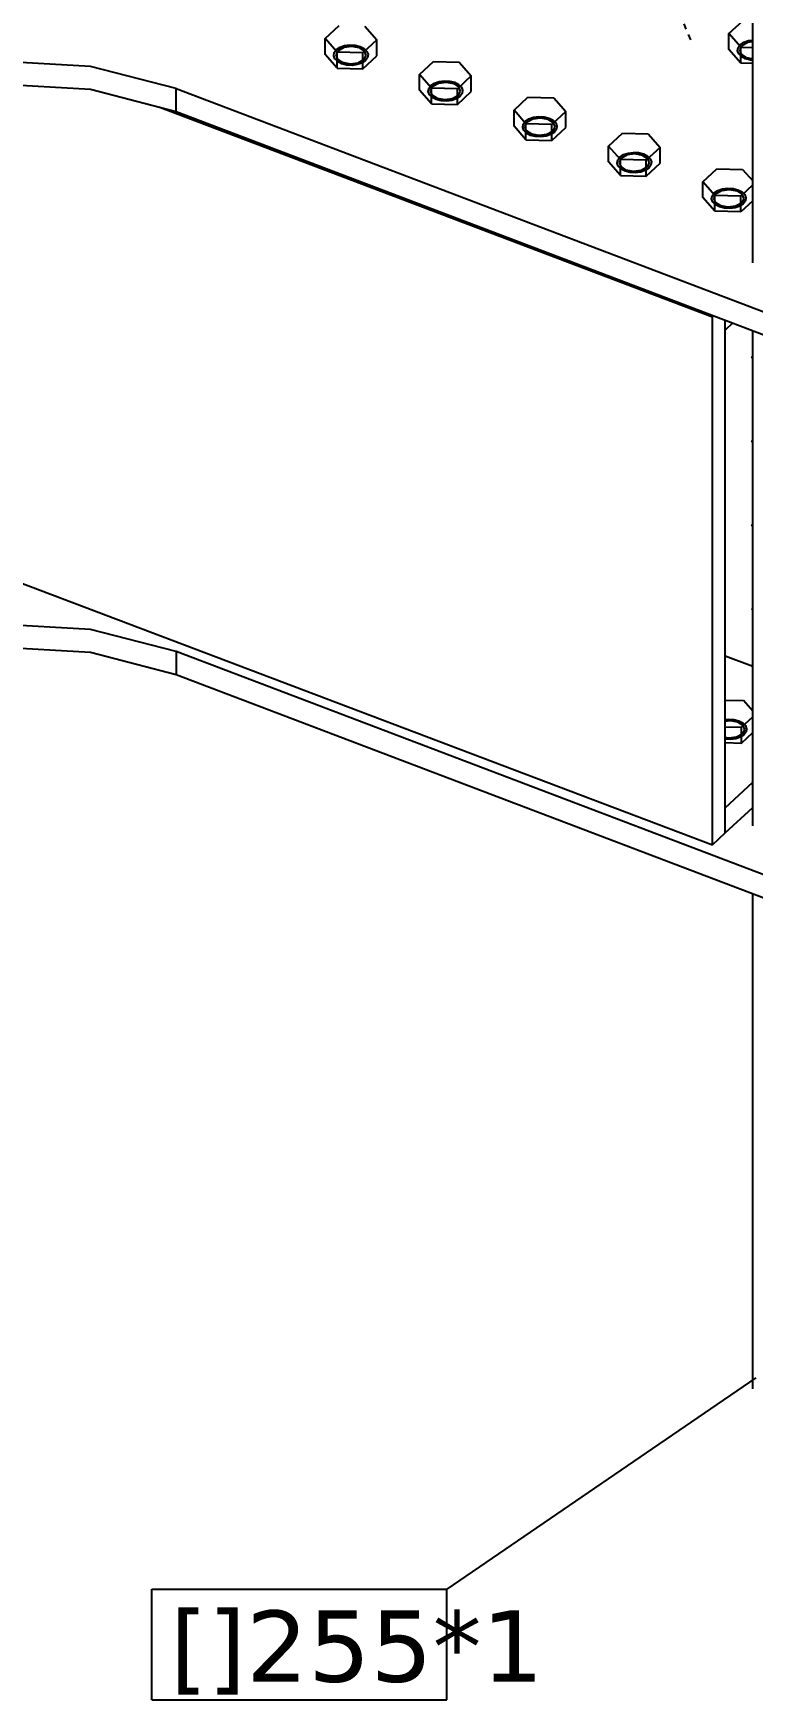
# Model space of a CAD drawing. Header units: millimetres. Extents: x 15962 to 71432, y 9666 to 72266.
# Drawn here: x 64181 to 64663, y 33109 to 34225 of the extents above; entities that cross this region are included whole.
import ezdxf

# ---------------------------------------------------------------- set-up
doc = ezdxf.new("R2010")
doc.units = ezdxf.units.MM
doc.header["$LTSCALE"] = 2
doc.linetypes.add('DXK_LINE_DOT2', pattern=[3.9198, 1.9599, -1.9599])
doc.styles.add('Arial Narrow', font='verdana.ttf', dxfattribs={"height": 0.2})

msp = doc.modelspace()

# ---------------------------------------------------------------- linework, layer by layer
at = {"color": 7, "linetype": 'DXK_LINE_DOT2'}
msp.add_line((64621.7369, 34220.2296), (64442.0608, 34642.084), dxfattribs=at)
at = {"color": 2, "linetype": 'Continuous'}
for p, q in [((64663.1207, 34070.979), (64663.1207, 34432.7146)), ((64219.5793, 34202.4806), (64157.2372, 34206.0788)), ((64276.993, 34187.5887), (64219.5793, 34202.4806)), ((64157.2372, 34190.8055), (64219.5793, 34187.2073)), ((64219.5793, 34187.2073), (64276.993, 34172.3155)), ((64276.993, 34187.5887), (64852.5408, 33968.9096)), ((64276.993, 34172.3155), (64276.993, 34187.5887)), ((64265.3147, 34175.3446), (64636.1588, 34034.8154)), ((64276.993, 34172.3155), (64852.5408, 33953.6364)), ((64636.1588, 34034.8154), (64636.9468, 34035.5512)), ((64636.1588, 33681.1184), (64636.1588, 34034.8154)), ((64644.7556, 34025.9611), (64644.7556, 34032.5843)), ((64644.7556, 33689.1451), (64644.7556, 34032.5843)), ((64649.7974, 34030.6686), (64644.7556, 34025.9611)), ((64663.1207, 33693.9701), (64663.1207, 34025.6064)), ((64219.5793, 33825.4717), (64157.2372, 33829.0699)), ((64276.993, 33810.5799), (64219.5793, 33825.4717)), ((64157.2372, 33813.7967), (64219.5793, 33810.1984)), ((64219.5793, 33810.1984), (64276.993, 33795.3066)), ((64276.993, 33810.5799), (64276.993, 33795.3066)), ((64644.7556, 33807.762), (64663.1207, 33800.8026)), ((64644.7556, 33706.0261), (64663.1207, 33723.1733)), ((64644.7556, 33689.1451), (64663.1207, 33706.2923)), ((64644.7556, 33689.1451), (64644.7556, 33706.0261)), ((64636.1588, 33681.1184), (64644.7556, 33689.1451)), ((64663.1207, 33316.9612), (64663.1207, 33648.5976))]:
    msp.add_line(p, q, dxfattribs=at)
at = {"color": 7, "linetype": 'Continuous'}
for p, q in [((64376.779, 34221.0814), (64386.0853, 34229.7706)), ((64403.3893, 34229.3212), (64411.387, 34220.1826)), ((64647.137, 34224.4221), (64656.4433, 34233.1113)), ((64376.779, 34210.4705), (64376.779, 34221.0814)), ((64384.7767, 34211.9429), (64376.779, 34221.0814)), ((64384.384, 34213.6965), (64386.7681, 34215.2994)), ((64385.6491, 34213.2171), (64389.4655, 34215.2972)), ((64386.7681, 34215.2994), (64389.8682, 34216.3856)), ((64389.4655, 34215.2972), (64394.5192, 34215.9637)), ((64389.8682, 34216.3856), (64393.3809, 34216.8488)), ((64393.3809, 34216.8488), (64396.9624, 34216.6437)), ((64394.5192, 34215.9637), (64399.456, 34215.0378)), ((64396.9624, 34216.6437), (64400.2619, 34215.7903)), ((64399.456, 34215.0378), (64402.9531, 34212.7677)), ((64400.2619, 34215.7903), (64402.9567, 34214.3722)), ((64411.387, 34220.1826), (64402.0807, 34211.4935)), ((64402.9567, 34214.3722), (64404.7828, 34212.5281)), ((64411.387, 34209.5717), (64411.387, 34220.1826)), ((64647.137, 34213.8112), (64647.137, 34224.4221)), ((64655.1347, 34215.2836), (64647.137, 34224.4221)), ((64652.9625, 34212.9442), (64653.3073, 34215.0745)), ((64653.3073, 34215.0745), (64654.742, 34217.0372)), ((64654.4505, 34213.6213), (64656.0071, 34216.5578)), ((64654.742, 34217.0372), (64657.1261, 34218.6401)), ((64655.1347, 34204.6727), (64655.1347, 34215.2836)), ((64655.1347, 34215.2836), (64663.1207, 34215.0762)), ((64656.0071, 34216.5578), (64659.8235, 34218.638)), ((64657.1261, 34218.6401), (64660.2262, 34219.7263)), ((64659.8235, 34218.638), (64663.1207, 34219.0728)), ((64660.2262, 34219.7263), (64663.1207, 34220.108)), ((64384.7767, 34201.332), (64376.779, 34210.4705)), ((64382.6044, 34209.6035), (64382.9493, 34211.7338)), ((64383.3832, 34207.5141), (64382.6044, 34209.6035)), ((64382.9493, 34211.7338), (64384.384, 34213.6965)), ((64385.2093, 34205.67), (64383.3832, 34207.5141)), ((64384.0925, 34210.2806), (64385.6491, 34213.2171)), ((64385.2129, 34207.2745), (64384.0925, 34210.2806)), ((64384.7767, 34201.332), (64384.7767, 34211.9429)), ((64402.0807, 34211.4935), (64384.7767, 34211.9429)), ((64387.904, 34204.2519), (64385.2093, 34205.67)), ((64388.71, 34205.0044), (64385.2129, 34207.2745)), ((64391.2036, 34203.3985), (64387.904, 34204.2519)), ((64393.6468, 34204.0785), (64388.71, 34205.0044)), ((64394.785, 34203.1934), (64391.2036, 34203.3985)), ((64398.7005, 34204.745), (64393.6468, 34204.0785)), ((64398.2977, 34203.6566), (64394.785, 34203.1934)), ((64401.3979, 34204.7428), (64398.2977, 34203.6566)), ((64402.5169, 34206.8251), (64398.7005, 34204.745)), ((64403.782, 34206.3457), (64401.3979, 34204.7428)), ((64402.0807, 34200.8826), (64402.0807, 34211.4935)), ((64402.0807, 34200.8826), (64411.387, 34209.5717)), ((64404.0735, 34209.7616), (64402.5169, 34206.8251)), ((64402.9531, 34212.7677), (64404.0735, 34209.7616)), ((64405.2167, 34208.3084), (64403.782, 34206.3457)), ((64404.7828, 34212.5281), (64405.5615, 34210.4387)), ((64405.5615, 34210.4387), (64405.2167, 34208.3084)), ((64440.0333, 34197.1116), (64449.3396, 34205.8007)), ((64449.3396, 34205.8007), (64466.6436, 34205.3513)), ((64466.6436, 34205.3513), (64474.6414, 34196.2128)), ((64655.1347, 34204.6727), (64647.137, 34213.8112)), ((64653.7412, 34210.8548), (64652.9625, 34212.9442)), ((64655.5673, 34209.0108), (64653.7412, 34210.8548)), ((64655.5709, 34210.6152), (64654.4505, 34213.6213)), ((64663.1207, 34204.4653), (64655.1347, 34204.6727)), ((64658.2621, 34207.5926), (64655.5673, 34209.0108)), ((64659.068, 34208.3451), (64655.5709, 34210.6152)), ((64661.5616, 34206.7392), (64658.2621, 34207.5926)), ((64659.068, 34208.3451), (64663.1207, 34207.5851)), ((64663.1207, 34206.6499), (64661.5616, 34206.7392)), ((64384.7767, 34201.332), (64402.0807, 34200.8826)), ((64440.0333, 34186.5006), (64440.0333, 34197.1116)), ((64448.031, 34187.973), (64440.0333, 34197.1116)), ((64450.0224, 34191.3295), (64453.1226, 34192.4157)), ((64452.7199, 34191.3274), (64457.7735, 34191.9938)), ((64453.1226, 34192.4157), (64456.6353, 34192.879)), ((64456.6353, 34192.879), (64460.2167, 34192.6738)), ((64457.7735, 34191.9938), (64462.7103, 34191.0679)), ((64460.2167, 34192.6738), (64463.5163, 34191.8204)), ((64463.5163, 34191.8204), (64466.211, 34190.4023)), ((64474.6414, 34196.2128), (64465.3351, 34187.5236)), ((64474.6414, 34185.6019), (64474.6414, 34196.2128)), ((64448.031, 34177.3621), (64440.0333, 34186.5006)), ((64445.8588, 34185.6337), (64446.2036, 34187.764)), ((64446.6375, 34183.5442), (64445.8588, 34185.6337)), ((64446.2036, 34187.764), (64447.6383, 34189.7266)), ((64448.4637, 34181.7002), (64446.6375, 34183.5442)), ((64447.3469, 34186.3107), (64448.9034, 34189.2472)), ((64448.4672, 34183.3047), (64447.3469, 34186.3107)), ((64447.6383, 34189.7266), (64450.0224, 34191.3295)), ((64448.031, 34177.3621), (64448.031, 34187.973)), ((64465.3351, 34187.5236), (64448.031, 34187.973)), ((64451.1584, 34180.2821), (64448.4637, 34181.7002)), ((64451.9644, 34181.0346), (64448.4672, 34183.3047)), ((64448.9034, 34189.2472), (64452.7199, 34191.3274)), ((64456.9012, 34180.1087), (64451.9644, 34181.0346)), ((64461.9548, 34180.7751), (64456.9012, 34180.1087)), ((64464.6522, 34180.773), (64461.5521, 34179.6868)), ((64465.7713, 34182.8553), (64461.9548, 34180.7751)), ((64462.7103, 34191.0679), (64466.2075, 34188.7978)), ((64467.0363, 34182.3759), (64464.6522, 34180.773)), ((64465.3351, 34176.9127), (64465.3351, 34187.5236)), ((64465.3351, 34176.9127), (64474.6414, 34185.6019)), ((64467.3278, 34185.7918), (64465.7713, 34182.8553)), ((64466.2075, 34188.7978), (64467.3278, 34185.7918)), ((64466.211, 34190.4023), (64468.0371, 34188.5583)), ((64468.471, 34184.3385), (64467.0363, 34182.3759)), ((64468.0371, 34188.5583), (64468.8159, 34186.4689)), ((64468.8159, 34186.4689), (64468.471, 34184.3385)), ((64503.2877, 34173.1417), (64512.594, 34181.8309)), ((64512.594, 34181.8309), (64529.898, 34181.3815)), ((64529.898, 34181.3815), (64537.8957, 34172.2429)), ((64448.031, 34177.3621), (64465.3351, 34176.9127)), ((64454.458, 34179.4287), (64451.1584, 34180.2821)), ((64458.0394, 34179.2236), (64454.458, 34179.4287)), ((64461.5521, 34179.6868), (64458.0394, 34179.2236)), ((64503.2877, 34162.5308), (64503.2877, 34173.1417)), ((64511.2854, 34164.0032), (64503.2877, 34173.1417)), ((64537.8957, 34172.2429), (64528.5894, 34163.5538)), ((64537.8957, 34161.632), (64537.8957, 34172.2429)), ((64511.2854, 34153.3923), (64503.2877, 34162.5308)), ((64509.1132, 34161.6638), (64509.458, 34163.7941)), ((64509.8919, 34159.5744), (64509.1132, 34161.6638)), ((64509.458, 34163.7941), (64510.8927, 34165.7568)), ((64511.718, 34157.7303), (64509.8919, 34159.5744)), ((64510.6012, 34162.3409), (64512.1578, 34165.2774)), ((64511.7216, 34159.3348), (64510.6012, 34162.3409)), ((64510.8927, 34165.7568), (64513.2768, 34167.3597)), ((64511.2854, 34153.3923), (64511.2854, 34164.0032)), ((64528.5894, 34163.5538), (64511.2854, 34164.0032)), ((64515.2187, 34157.0647), (64511.7216, 34159.3348)), ((64512.1578, 34165.2774), (64515.9742, 34167.3575)), ((64513.2768, 34167.3597), (64516.3769, 34168.4459)), ((64515.9742, 34167.3575), (64521.0279, 34168.024)), ((64516.3769, 34168.4459), (64519.8896, 34168.9091)), ((64519.8896, 34168.9091), (64523.4711, 34168.704)), ((64521.0279, 34168.024), (64525.9647, 34167.0981)), ((64523.4711, 34168.704), (64526.7707, 34167.8506)), ((64529.0256, 34158.8854), (64525.2092, 34156.8053)), ((64525.9647, 34167.0981), (64529.4618, 34164.828)), ((64526.7707, 34167.8506), (64529.4654, 34166.4325)), ((64530.2907, 34158.406), (64527.9066, 34156.8031)), ((64528.5894, 34152.9429), (64528.5894, 34163.5538)), ((64528.5894, 34152.9429), (64537.8957, 34161.632)), ((64530.5822, 34161.8219), (64529.0256, 34158.8854)), ((64529.4618, 34164.828), (64530.5822, 34161.8219)), ((64529.4654, 34166.4325), (64531.2915, 34164.5884)), ((64531.7254, 34160.3687), (64530.2907, 34158.406)), ((64531.2915, 34164.5884), (64532.0703, 34162.499)), ((64532.0703, 34162.499), (64531.7254, 34160.3687)), ((64511.2854, 34153.3923), (64528.5894, 34152.9429)), ((64514.4128, 34156.3122), (64511.718, 34157.7303)), ((64517.7123, 34155.4588), (64514.4128, 34156.3122)), ((64520.1555, 34156.1388), (64515.2187, 34157.0647)), ((64521.2938, 34155.2537), (64517.7123, 34155.4588)), ((64525.2092, 34156.8053), (64520.1555, 34156.1388)), ((64524.8065, 34155.7169), (64521.2938, 34155.2537)), ((64527.9066, 34156.8031), (64524.8065, 34155.7169)), ((64566.542, 34149.1719), (64575.8483, 34157.861)), ((64566.542, 34138.5609), (64566.542, 34149.1719)), ((64574.5398, 34140.0333), (64566.542, 34149.1719)), ((64575.8483, 34157.861), (64593.1524, 34157.4116)), ((64601.1501, 34148.2731), (64591.8438, 34139.5839)), ((64593.1524, 34157.4116), (64601.1501, 34148.2731)), ((64601.1501, 34137.6622), (64601.1501, 34148.2731)), ((64574.5398, 34129.4224), (64566.542, 34138.5609)), ((64572.3675, 34137.694), (64572.7124, 34139.8243)), ((64573.1463, 34135.6045), (64572.3675, 34137.694)), ((64572.7124, 34139.8243), (64574.1471, 34141.7869)), ((64573.8556, 34138.371), (64575.4122, 34141.3075)), ((64574.976, 34135.365), (64573.8556, 34138.371)), ((64574.1471, 34141.7869), (64576.5312, 34143.3898)), ((64574.5398, 34129.4224), (64574.5398, 34140.0333)), ((64591.8438, 34139.5839), (64574.5398, 34140.0333)), ((64575.4122, 34141.3075), (64579.2286, 34143.3877)), ((64576.5312, 34143.3898), (64579.6313, 34144.476)), ((64579.2286, 34143.3877), (64584.2823, 34144.0541)), ((64579.6313, 34144.476), (64583.144, 34144.9393)), ((64583.144, 34144.9393), (64586.7254, 34144.7341)), ((64584.2823, 34144.0541), (64589.2191, 34143.1282)), ((64586.7254, 34144.7341), (64590.025, 34143.8807)), ((64589.2191, 34143.1282), (64592.7162, 34140.8581)), ((64590.025, 34143.8807), (64592.7198, 34142.4626)), ((64591.8438, 34128.973), (64591.8438, 34139.5839)), ((64591.8438, 34128.973), (64601.1501, 34137.6622)), ((64593.8366, 34137.8521), (64592.28, 34134.9156)), ((64592.7162, 34140.8581), (64593.8366, 34137.8521)), ((64592.7198, 34142.4626), (64594.5459, 34140.6186)), ((64594.9798, 34136.3988), (64593.5451, 34134.4362)), ((64594.5459, 34140.6186), (64595.3246, 34138.5292)), ((64595.3246, 34138.5292), (64594.9798, 34136.3988)), ((64574.9724, 34133.7605), (64573.1463, 34135.6045)), ((64574.5398, 34129.4224), (64591.8438, 34128.973)), ((64577.6671, 34132.3424), (64574.9724, 34133.7605)), ((64578.4731, 34133.0949), (64574.976, 34135.365)), ((64580.9667, 34131.489), (64577.6671, 34132.3424)), ((64583.4099, 34132.169), (64578.4731, 34133.0949)), ((64584.5481, 34131.2838), (64580.9667, 34131.489)), ((64588.4636, 34132.8354), (64583.4099, 34132.169)), ((64588.0608, 34131.7471), (64584.5481, 34131.2838)), ((64591.161, 34132.8333), (64588.0608, 34131.7471)), ((64592.28, 34134.9156), (64588.4636, 34132.8354)), ((64593.5451, 34134.4362), (64591.161, 34132.8333)), ((64629.7964, 34125.202), (64639.1027, 34133.8912)), ((64629.7964, 34114.5911), (64629.7964, 34125.202)), ((64637.7941, 34116.0635), (64629.7964, 34125.202)), ((64639.1027, 34133.8912), (64656.4067, 34133.4418)), ((64656.4067, 34133.4418), (64663.1207, 34125.77)), ((64637.7941, 34105.4525), (64629.7964, 34114.5911)), ((64635.6219, 34113.7241), (64635.9667, 34115.8544)), ((64636.4006, 34111.6347), (64635.6219, 34113.7241)), ((64635.9667, 34115.8544), (64637.4014, 34117.8171)), ((64637.1099, 34114.4012), (64638.6665, 34117.3377)), ((64638.2303, 34111.3951), (64637.1099, 34114.4012)), ((64637.4014, 34117.8171), (64639.7855, 34119.42)), ((64637.7941, 34105.4525), (64637.7941, 34116.0635)), ((64655.0982, 34115.6141), (64637.7941, 34116.0635)), ((64638.6665, 34117.3377), (64642.4829, 34119.4178)), ((64639.7855, 34119.42), (64642.8857, 34120.5062)), ((64642.4829, 34119.4178), (64647.5366, 34120.0843)), ((64642.8857, 34120.5062), (64646.3984, 34120.9694)), ((64646.3984, 34120.9694), (64649.9798, 34120.7643)), ((64647.5366, 34120.0843), (64652.4734, 34119.1584)), ((64649.9798, 34120.7643), (64653.2794, 34119.9109)), ((64652.4734, 34119.1584), (64655.9705, 34116.8883)), ((64653.2794, 34119.9109), (64655.9741, 34118.4928)), ((64663.1207, 34123.1046), (64655.0982, 34115.6141)), ((64655.0982, 34105.0032), (64655.0982, 34115.6141)), ((64657.0909, 34113.8822), (64655.5343, 34110.9457)), ((64655.9705, 34116.8883), (64657.0909, 34113.8822)), ((64655.9741, 34118.4928), (64657.8002, 34116.6487)), ((64657.8002, 34116.6487), (64658.579, 34114.5593)), ((64658.579, 34114.5593), (64658.2341, 34112.429)), ((64638.2267, 34109.7906), (64636.4006, 34111.6347)), ((64655.0982, 34105.0032), (64637.7941, 34105.4525)), ((64640.9215, 34108.3725), (64638.2267, 34109.7906)), ((64641.7274, 34109.125), (64638.2303, 34111.3951)), ((64644.2211, 34107.5191), (64640.9215, 34108.3725)), ((64646.6642, 34108.1991), (64641.7274, 34109.125)), ((64647.8025, 34107.314), (64644.2211, 34107.5191)), ((64651.7179, 34108.8656), (64646.6642, 34108.1991)), ((64651.3152, 34107.7772), (64647.8025, 34107.314)), ((64654.4153, 34108.8634), (64651.3152, 34107.7772)), ((64655.5343, 34110.9457), (64651.7179, 34108.8656)), ((64656.7994, 34110.4663), (64654.4153, 34108.8634)), ((64663.1207, 34112.4937), (64655.0982, 34105.0032)), ((64658.2341, 34112.429), (64656.7994, 34110.4663)), ((64662.6081, 34007.9247), (64663.1207, 34008.5768)), ((64663.1207, 34006.8842), (64662.6081, 34007.9247)), ((64662.6081, 33951.6547), (64663.1207, 33952.3068)), ((64663.1207, 33950.6142), (64662.6081, 33951.6547)), ((64662.6081, 33895.3848), (64663.1207, 33896.0368)), ((64663.1207, 33894.3442), (64662.6081, 33895.3848)), ((64662.6081, 33839.1148), (64663.1207, 33839.7668)), ((64663.1207, 33838.0742), (64662.6081, 33839.1148)), ((64644.7556, 33778.1055), (64656.8904, 33777.7937)), ((64663.1207, 33770.6828), (64656.8904, 33777.7937)), ((64644.7556, 33765.0374), (64646.8835, 33765.3186)), ((64644.7556, 33764.002), (64648.0224, 33764.4338)), ((64644.7556, 33760.2442), (64655.5958, 33759.9657)), ((64646.8835, 33765.3186), (64650.4651, 33765.1145)), ((64648.0224, 33764.4338), (64652.96, 33763.5093)), ((64650.4651, 33765.1145), (64653.7653, 33764.262)), ((64652.96, 33763.5093), (64656.4589, 33761.2401)), ((64653.7653, 33764.262), (64656.4612, 33762.8446)), ((64655.5958, 33759.9657), (64663.1207, 33766.9988)), ((64655.5958, 33749.3548), (64655.5958, 33759.9657)), ((64657.5816, 33758.2344), (64656.0273, 33755.2974)), ((64656.4589, 33761.2401), (64657.5816, 33758.2344)), ((64656.4612, 33762.8446), (64658.2888, 33761.0011)), ((64658.726, 33756.7815), (64657.2928, 33754.8184)), ((64658.2888, 33761.0011), (64659.0691, 33758.9119)), ((64659.0691, 33758.9119), (64658.726, 33756.7815)), ((64647.1594, 33752.5484), (64644.7556, 33752.9985)), ((64648.2983, 33751.6636), (64644.7556, 33751.8655)), ((64644.7556, 33749.6333), (64655.5958, 33749.3548)), ((64652.2126, 33753.2162), (64647.1594, 33752.5484)), ((64651.8107, 33752.1278), (64648.2983, 33751.6636)), ((64654.91, 33753.2148), (64651.8107, 33752.1278)), ((64656.0273, 33755.2974), (64652.2126, 33753.2162)), ((64657.2928, 33754.8184), (64654.91, 33753.2148)), ((64655.5958, 33749.3548), (64663.1207, 33756.3879)), ((64665.1849, 33324.14), (64458.4036, 33182.72)), ((64260.7707, 33182.72), (64458.4036, 33182.72)), ((64260.7707, 33108.72), (64260.7707, 33182.72)), ((64458.4036, 33108.72), (64458.4036, 33182.72)), ((64260.7707, 33108.72), (64458.4036, 33108.72))]:
    msp.add_line(p, q, dxfattribs=at)

# ---------------------------------------------------------------- texts
at = {"color": 96, "style": 'Arial Narrow'}
msp.add_text('[]255*1', height=47.72135, dxfattribs=at).set_placement((64272.7707, 33120.72))

# ---------------------------------------------------------------- wipeouts: each hides what was drawn before it
at = {"color": 0, "linetype": 'Continuous'}
for points in [[(64289.7362, 33667.7832), (64289.7362, 33699.7832), (64258.9237, 33699.7832), (64258.9237, 33667.7832)], [(64313.5549, 33667.7832), (64313.5549, 33699.7832), (64299.3362, 33699.7832), (64299.3362, 33667.7832)], [(64353.9674, 33667.7832), (64353.9674, 33699.7832), (64323.1549, 33699.7832), (64323.1549, 33667.7832)]]:
    msp.add_wipeout(points, dxfattribs=at)

# ---------------------------------------------------------------- next in the draw order: linework, layer by layer
at = {"color": 2, "linetype": 'Continuous'}
for p, q in [((64132.198, 33872.0913), (64636.1588, 33681.1184)), ((64852.5408, 33591.9008), (64276.993, 33810.5799)), ((64276.993, 33795.3066), (64852.5408, 33576.6275))]:
    msp.add_line(p, q, dxfattribs=at)

doc.saveas('drawing.dxf')
